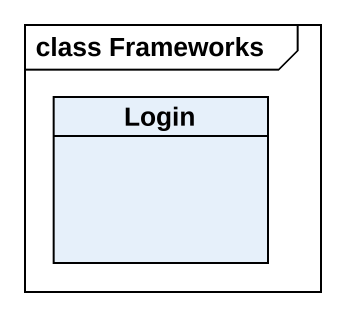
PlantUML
@startuml
mainframe class Frameworks
hide circle
hide empty members
class Login
@enduml
